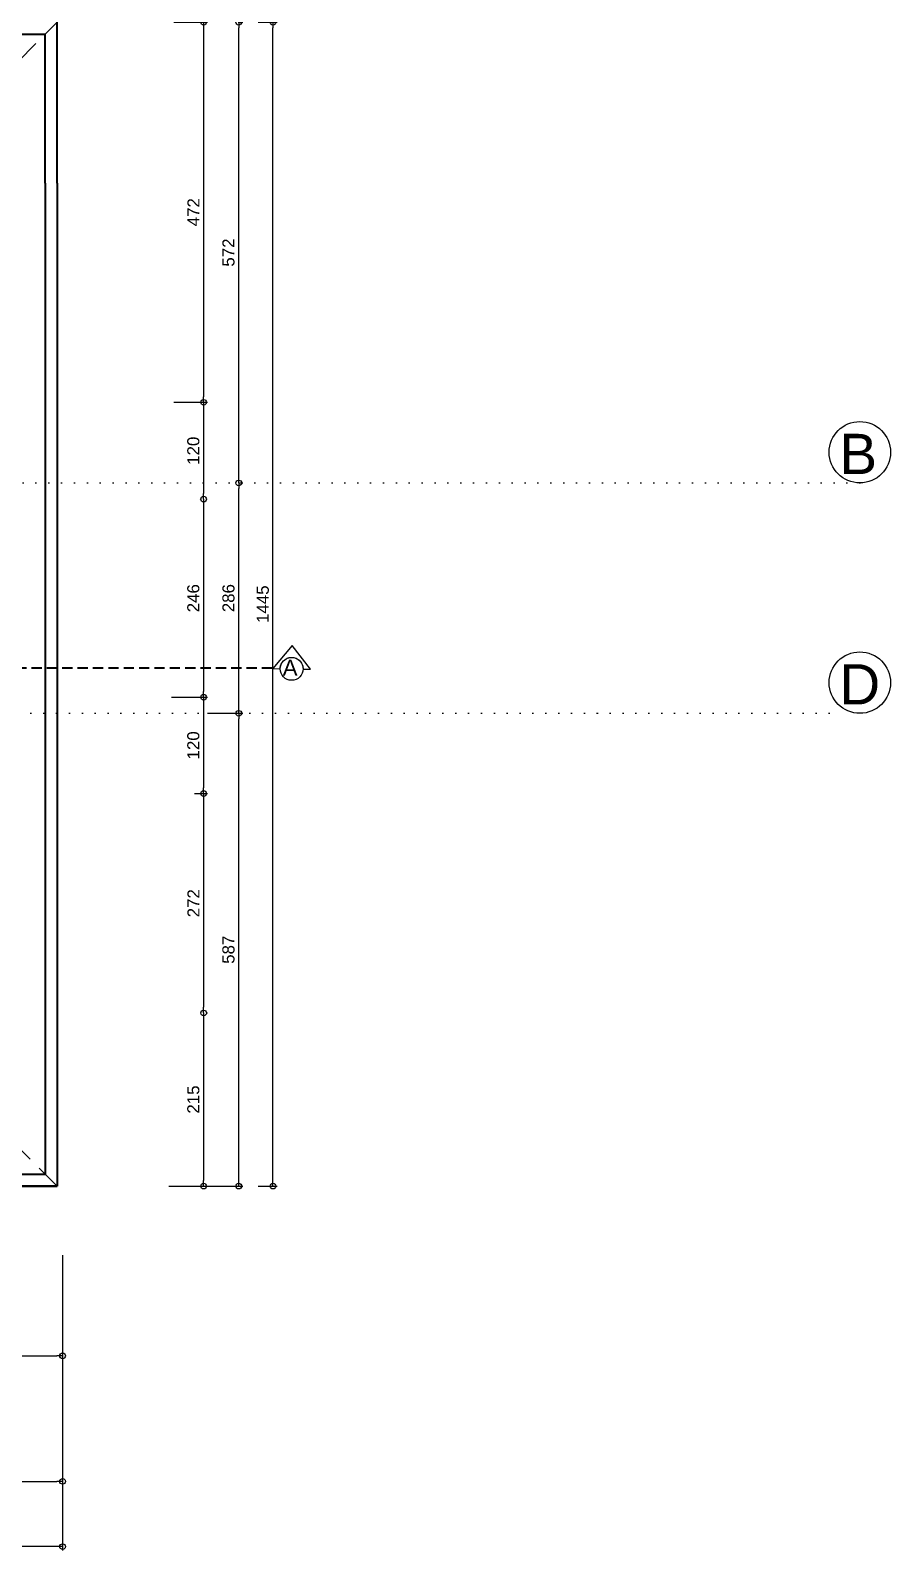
# Model space of a CAD drawing. Header units: millimetres. Extents: x 768 to 14077, y 324 to 18132.
# Drawn here: x 4775 to 5843, y 9845 to 11732 of the extents above; entities that cross this region are included whole.
import ezdxf

# ---------------------------------------------------------------- set-up
doc = ezdxf.new("R2010")
doc.units = ezdxf.units.MM
for name, pattern in [('DOT2', [3.175, 0, -3.175]), ('HIDDEN', [9.525, 6.35, -3.175]), ('HIDDENX2', [19.05, 12.7, -6.35])]:
    doc.linetypes.add(name, pattern=pattern)
doc.layers.add('SEM_AKS', color=161, linetype='Continuous')
for name, color, linetype, lineweight in [('SEM_DUVAR1', 136, 'Continuous', 40), ('SEM_hidden', 8, 'HIDDEN', 13), ('SEM_KESİK1', 254, 'HIDDENX2', 40)]:
    doc.layers.add(name, color=color, linetype=linetype, lineweight=lineweight)
doc.styles.add('SEM_YAZI', font='arial.ttf')
doc.styles.get("Standard").update_dxf_attribs({"font": 'arial.ttf'})
doc.dimstyles.new('1-50-2', dxfattribs={"dimtxt": 15, "dimasz": 7, "dimexe": 5, "dimexo": 5, "dimgap": 5, "dimtad": 1, "dimdec": 0, "dimtxsty": 'Standard', "dimblk": 'ORIGIN', "dimcen": 5, "dimdle": 7, "dimclrd": 256, "dimclre": 256, "dimclrt": 256, "dimadec": 0, "dimazin": 0, "dimtfac": 1, "dimtdec": 0, "dimtix": 1, "dimtmove": 0, "dimatfit": 3, "dimldrblk": 'ORIGIN', "dimfxl": 1, "dimlwd": -1, "dimlwe": -1, "dimarcsym": 0})

# ---------------------------------------------------------------- blocks, each defined once
blk = doc.blocks.new('_Origin')
at = {"color": 0, "linetype": 'ByBlock', "lineweight": -2}
blk.add_line((0, 0), (-1, 0), dxfattribs=at)
blk.add_circle((0, 0), 0.5, dxfattribs=at)
blk = doc.blocks.new('*D294')
at = {"transparency": 16777216}
for p, q in [((4441.2, 10130.6), (4441.2, 10081.7)), ((4815.1, 10125.3), (4815.1, 10081.7)), ((4448.2, 10086.7), (4808.1, 10086.7))]:
    blk.add_line(p, q, dxfattribs=at)
at = {"layer": 'Defpoints', "color": 0, "transparency": 16777216}
for p in [(4441.2, 10135.6), (4815.1, 10130.3), (4815.1, 10086.7)]:
    blk.add_point(p, dxfattribs=at)
at = {"transparency": 16777216, "xscale": 7, "yscale": 7, "zscale": 7, "rotation": 180}
blk.add_blockref('_Origin', (4441.2, 10086.7), dxfattribs=at)
at = {"transparency": 16777216, "xscale": 7, "yscale": 7, "zscale": 7}
blk.add_blockref('_Origin', (4815.1, 10086.7), dxfattribs=at)
at = {"transparency": 16777216, "insert": (4628.2, 10099.4), "char_height": 15, "attachment_point": 5}
blk.add_mtext('374', dxfattribs=at)
blk = doc.blocks.new('*D295')
at = {"transparency": 16777216}
for p, q in [((1637.1, 10211.8), (1637.1, 9844.9)), ((4815.1, 10211.8), (4815.1, 9844.9)), ((4808.1, 9849.9), (1644.1, 9849.9))]:
    blk.add_line(p, q, dxfattribs=at)
at = {"layer": 'Defpoints', "color": 0, "transparency": 16777216}
for p in [(1637.1, 10216.8), (4815.1, 10216.8), (1637.1, 9849.9)]:
    blk.add_point(p, dxfattribs=at)
at = {"transparency": 16777216, "xscale": 7, "yscale": 7, "zscale": 7, "rotation": 180}
blk.add_blockref('_Origin', (1637.1, 9849.9), dxfattribs=at)
at = {"transparency": 16777216, "xscale": 7, "yscale": 7, "zscale": 7}
blk.add_blockref('_Origin', (4815.1, 9849.9), dxfattribs=at)
at = {"transparency": 16777216, "insert": (3226.1, 9862.6), "char_height": 15, "attachment_point": 5}
blk.add_mtext('3178', dxfattribs=at)
blk = doc.blocks.new('*D299')
at = {"transparency": 16777216}
for p, q in [((4815.1, 10023.4), (4815.1, 9925.9)), ((3807.5, 9970.8), (3807.5, 9925.9)), ((3814.5, 9930.9), (4808.1, 9930.9))]:
    blk.add_line(p, q, dxfattribs=at)
at = {"layer": 'Defpoints', "color": 0, "transparency": 16777216}
for p in [(4815.1, 10028.4), (3807.5, 9975.8), (4815.1, 9930.9)]:
    blk.add_point(p, dxfattribs=at)
at = {"transparency": 16777216, "xscale": 7, "yscale": 7, "zscale": 7, "rotation": 180}
blk.add_blockref('_Origin', (3807.5, 9930.9), dxfattribs=at)
at = {"transparency": 16777216, "xscale": 7, "yscale": 7, "zscale": 7}
blk.add_blockref('_Origin', (4815.1, 9930.9), dxfattribs=at)
at = {"transparency": 16777216, "insert": (4311.3, 9943.5), "char_height": 15, "attachment_point": 5}
blk.add_mtext('1008', dxfattribs=at)
blk = doc.blocks.new('*D300')
at = {"transparency": 16777216}
for p, q in [((4953.3, 11742.4), (4995.1, 11742.4)), ((4990.1, 11735.4), (4990.1, 11277.5)), ((4953.3, 11270.5), (4995.1, 11270.5))]:
    blk.add_line(p, q, dxfattribs=at)
at = {"layer": 'Defpoints', "color": 0, "transparency": 16777216}
for p in [(4948.3, 11742.4), (4948.3, 11270.5), (4990.1, 11270.5)]:
    blk.add_point(p, dxfattribs=at)
at = {"transparency": 16777216, "xscale": 7, "yscale": 7, "zscale": 7}
for p, rotation in [((4990.1, 11742.4), 90), ((4990.1, 11270.5), 270)]:
    blk.add_blockref('_Origin', p, dxfattribs=dict(at, rotation=rotation))
at = {"transparency": 16777216, "insert": (4977.5, 11506.5), "char_height": 15, "attachment_point": 5, "rotation": 90}
blk.add_mtext('472', dxfattribs=at)
blk = doc.blocks.new('*D301')
at = {"transparency": 16777216}
for p, q in [((4953.3, 11270.5), (4995.1, 11270.5)), ((4990.1, 11263.5), (4990.1, 11157.3)), ((4985.1, 11150.3), (4985.1, 11150.3))]:
    blk.add_line(p, q, dxfattribs=at)
at = {"layer": 'Defpoints', "color": 0, "transparency": 16777216}
for p in [(4948.3, 11270.5), (4990.1, 11150.3), (4990.1, 11150.3)]:
    blk.add_point(p, dxfattribs=at)
at = {"transparency": 16777216, "xscale": 7, "yscale": 7, "zscale": 7}
for p, rotation in [((4990.1, 11270.5), 90), ((4990.1, 11150.3), 270)]:
    blk.add_blockref('_Origin', p, dxfattribs=dict(at, rotation=rotation))
at = {"transparency": 16777216, "insert": (4977.4, 11210.4), "char_height": 15, "attachment_point": 5, "rotation": 90}
blk.add_mtext('120', dxfattribs=at)
blk = doc.blocks.new('*D302')
at = {"transparency": 16777216}
for p, q in [((4985.1, 11150.3), (4985.1, 11150.3)), ((4990.1, 11143.3), (4990.1, 10911.4)), ((4950.1, 10904.4), (4995.1, 10904.4))]:
    blk.add_line(p, q, dxfattribs=at)
at = {"layer": 'Defpoints', "color": 0, "transparency": 16777216}
for p in [(4990.1, 11150.3), (4945.1, 10904.4), (4990.1, 10904.4)]:
    blk.add_point(p, dxfattribs=at)
at = {"transparency": 16777216, "xscale": 7, "yscale": 7, "zscale": 7}
for p, rotation in [((4990.1, 11150.3), 90), ((4990.1, 10904.4), 270)]:
    blk.add_blockref('_Origin', p, dxfattribs=dict(at, rotation=rotation))
at = {"transparency": 16777216, "insert": (4977.4, 11027.3), "char_height": 15, "attachment_point": 5, "rotation": 90}
blk.add_mtext('246', dxfattribs=at)
blk = doc.blocks.new('*D303')
at = {"transparency": 16777216}
for p, q in [((4950.1, 10904.4), (4995.1, 10904.4)), ((4990.1, 10897.4), (4990.1, 10791.8)), ((4978.8, 10784.8), (4995.1, 10784.8))]:
    blk.add_line(p, q, dxfattribs=at)
at = {"layer": 'Defpoints', "color": 0, "transparency": 16777216}
for p in [(4945.1, 10904.4), (4973.8, 10784.8), (4990.1, 10784.8)]:
    blk.add_point(p, dxfattribs=at)
at = {"transparency": 16777216, "xscale": 7, "yscale": 7, "zscale": 7}
for p, rotation in [((4990.1, 10904.4), 90), ((4990.1, 10784.8), 270)]:
    blk.add_blockref('_Origin', p, dxfattribs=dict(at, rotation=rotation))
at = {"transparency": 16777216, "insert": (4977.4, 10844.6), "char_height": 15, "attachment_point": 5, "rotation": 90}
blk.add_mtext('120', dxfattribs=at)
blk = doc.blocks.new('*D304')
at = {"transparency": 16777216}
for p, q in [((4978.8, 10784.8), (4995.1, 10784.8)), ((4990.1, 10777.8), (4990.1, 10519.4)), ((4993.1, 10512.4), (4995.1, 10512.4))]:
    blk.add_line(p, q, dxfattribs=at)
at = {"layer": 'Defpoints', "color": 0, "transparency": 16777216}
for p in [(4973.8, 10784.8), (4988.1, 10512.4), (4990.1, 10512.4)]:
    blk.add_point(p, dxfattribs=at)
at = {"transparency": 16777216, "xscale": 7, "yscale": 7, "zscale": 7}
for p, rotation in [((4990.1, 10784.8), 90), ((4990.1, 10512.4), 270)]:
    blk.add_blockref('_Origin', p, dxfattribs=dict(at, rotation=rotation))
at = {"transparency": 16777216, "insert": (4977.5, 10648.6), "char_height": 15, "attachment_point": 5, "rotation": 90}
blk.add_mtext('272', dxfattribs=at)
blk = doc.blocks.new('*D305')
at = {"transparency": 16777216}
for p, q in [((4993.1, 10512.4), (4995.1, 10512.4)), ((4990.1, 10505.4), (4990.1, 10304.4)), ((4946.8, 10297.4), (4995.1, 10297.4))]:
    blk.add_line(p, q, dxfattribs=at)
at = {"layer": 'Defpoints', "color": 0, "transparency": 16777216}
for p in [(4988.1, 10512.4), (4941.8, 10297.4), (4990.1, 10297.4)]:
    blk.add_point(p, dxfattribs=at)
at = {"transparency": 16777216, "xscale": 7, "yscale": 7, "zscale": 7}
for p, rotation in [((4990.1, 10512.4), 90), ((4990.1, 10297.4), 270)]:
    blk.add_blockref('_Origin', p, dxfattribs=dict(at, rotation=rotation))
at = {"transparency": 16777216, "insert": (4977.4, 10404.9), "char_height": 15, "attachment_point": 5, "rotation": 90}
blk.add_mtext('215', dxfattribs=at)
blk = doc.blocks.new('*D306')
at = {"transparency": 16777216}
for p, q in [((4995.1, 10884.4), (5038.7, 10884.4)), ((5033.7, 10304.4), (5033.7, 10877.4)), ((4995.1, 10297.4), (5038.7, 10297.4))]:
    blk.add_line(p, q, dxfattribs=at)
at = {"layer": 'Defpoints', "color": 0, "transparency": 16777216}
for p in [(4990.1, 10884.4), (5033.7, 10884.4), (4990.1, 10297.4)]:
    blk.add_point(p, dxfattribs=at)
at = {"transparency": 16777216, "xscale": 7, "yscale": 7, "zscale": 7}
for p, rotation in [((5033.7, 10884.4), 90), ((5033.7, 10297.4), 270)]:
    blk.add_blockref('_Origin', p, dxfattribs=dict(at, rotation=rotation))
at = {"transparency": 16777216, "insert": (5021, 10590.9), "char_height": 15, "attachment_point": 5, "rotation": 90}
blk.add_mtext('587', dxfattribs=at)
blk = doc.blocks.new('*D307')
at = {"transparency": 16777216}
for p, q in [((5057.6, 11742.4), (5081.2, 11742.4)), ((5076.2, 10304.4), (5076.2, 11735.4)), ((5057.6, 10297.4), (5081.2, 10297.4))]:
    blk.add_line(p, q, dxfattribs=at)
at = {"layer": 'Defpoints', "color": 0, "transparency": 16777216}
for p in [(5052.6, 11742.4), (5076.2, 11742.4), (5052.6, 10297.4)]:
    blk.add_point(p, dxfattribs=at)
at = {"transparency": 16777216, "xscale": 7, "yscale": 7, "zscale": 7}
for p, rotation in [((5076.2, 11742.4), 90), ((5076.2, 10297.4), 270)]:
    blk.add_blockref('_Origin', p, dxfattribs=dict(at, rotation=rotation))
at = {"transparency": 16777216, "insert": (5063.6, 11019.9), "char_height": 15, "attachment_point": 5, "rotation": 90}
blk.add_mtext('1445', dxfattribs=at)
blk = doc.blocks.new('*D308')
at = {"transparency": 16777216}
for p, q in [((5033.7, 10891.4), (5033.7, 11163.4)), ((5035.2, 11170.4), (5038.7, 11170.4)), ((4995.1, 10884.4), (5038.7, 10884.4))]:
    blk.add_line(p, q, dxfattribs=at)
at = {"layer": 'Defpoints', "color": 0, "transparency": 16777216}
for p in [(5030.2, 11170.4), (5033.7, 11170.4), (4990.1, 10884.4)]:
    blk.add_point(p, dxfattribs=at)
at = {"transparency": 16777216, "xscale": 7, "yscale": 7, "zscale": 7}
for p, rotation in [((5033.7, 11170.4), 90), ((5033.7, 10884.4), 270)]:
    blk.add_blockref('_Origin', p, dxfattribs=dict(at, rotation=rotation))
at = {"transparency": 16777216, "insert": (5021, 11027.4), "char_height": 15, "attachment_point": 5, "rotation": 90}
blk.add_mtext('286', dxfattribs=at)
blk = doc.blocks.new('*D309')
at = {"transparency": 16777216}
for p, q in [((5032.9, 11742.4), (5038.7, 11742.4)), ((5033.7, 11177.4), (5033.7, 11735.4)), ((5035.2, 11170.4), (5038.7, 11170.4))]:
    blk.add_line(p, q, dxfattribs=at)
at = {"layer": 'Defpoints', "color": 0, "transparency": 16777216}
for p in [(5027.9, 11742.4), (5033.7, 11742.4), (5030.2, 11170.4)]:
    blk.add_point(p, dxfattribs=at)
at = {"transparency": 16777216, "xscale": 7, "yscale": 7, "zscale": 7}
for p, rotation in [((5033.7, 11742.4), 90), ((5033.7, 11170.4), 270)]:
    blk.add_blockref('_Origin', p, dxfattribs=dict(at, rotation=rotation))
at = {"transparency": 16777216, "insert": (5021, 11456.4), "char_height": 15, "attachment_point": 5, "rotation": 90}
blk.add_mtext('572', dxfattribs=at)

msp = doc.modelspace()

# ---------------------------------------------------------------- linework, layer by layer
at = {"layer": 'SEM_AKS', "linetype": 'DOT2', "ltscale": 5}
for p, q in [((5804.4, 11170.4), (1043, 11170.4)), ((5766.2, 10884.4), (1124.1, 10884.4))]:
    msp.add_line(p, q, dxfattribs=at)
at = {"layer": 'SEM_AKS', "ltscale": 5}
for centre in [(5804.4, 11208.5), (5804.4, 10922.5)]:
    msp.add_circle(centre, 38.1, dxfattribs=at)
at = {"layer": 'SEM_DUVAR1'}
for p, q in [((4808.4, 11542.4), (4808.4, 11742.4)), ((4662.4, 11727.4), (4793.4, 11727.4)), ((4793.4, 11542.4), (4793.4, 11727.4)), ((4793.4, 11542.4), (4793.4, 10312.4)), ((4808.4, 11542.4), (4808.4, 10297.4)), ((4697.4, 10312.4), (4793.4, 10312.4)), ((4808.4, 10297.4), (4434.4, 10297.4)), ((4712.4, 10297.4), (4808.4, 10297.4))]:
    msp.add_line(p, q, dxfattribs=at)
at = {"layer": 'SEM_hidden', "ltscale": 5}
for p, q in [((4085.9, 11019.9), (4808.4, 11742.4)), ((4808.4, 10297.4), (4085.9, 11019.9))]:
    msp.add_line(p, q, dxfattribs=at)
at = {"layer": 'SEM_KESİK1'}
msp.add_line((5075.1, 10940.3), (928, 10940.3), dxfattribs=at)
at = {"layer": 'SEM_KESİK1', "linetype": 'ByBlock', "lineweight": 30, "ltscale": 0.1}
msp.add_lwpolyline([(5085.1, 10939.8, -1.000319), (5113.5, 10939.4), (5122.8, 10939.3), (5099.8, 10968.5), (5075.9, 10940)], format="xyb", close=True, dxfattribs=at)
msp.add_circle((5099.3, 10939.6), 14.2, dxfattribs=at)

# ---------------------------------------------------------------- texts
at = {"layer": 'SEM_AKS', "linetype": 'DOT2', "ltscale": 5}
for s, p in [('B', (5779.2, 11181.4)), ('D', (5779.2, 10895.4))]:
    msp.add_text(s, height=50, dxfattribs=at).set_placement(p)
at = {"layer": 'SEM_KESİK1', "linetype": 'ByBlock', "lineweight": 30, "ltscale": 0.1, "insert": (5106.7, 10931.1), "char_height": 19.8, "width": 7.91, "attachment_point": 9, "style": 'SEM_YAZI'}
msp.add_mtext('A', dxfattribs=at)

# ---------------------------------------------------------------- dimensions: what is measured, and where the dimension line sits
for base, p1, p2, picture, middle in [((4990.1, 11270.5), (4948.3, 11742.4), (4948.3, 11270.5), '*D300', (4977.5, 11506.5)), ((5076.2, 11742.4), (5052.6, 10297.4), (5052.6, 11742.4), '*D307', (5063.6, 11019.9)), ((5033.7, 10884.4), (4990.1, 10297.4), (4990.1, 10884.4), '*D306', (5021, 10590.9))]:
    dim = msp.add_linear_dim(base=base, p1=p1, p2=p2, angle=90, dimstyle='1-50-2')
    dim.commit()
    dim.dimension.update_dxf_attribs({"geometry": picture, "text_midpoint": middle})
for base, p1, p2, picture, middle in [((5033.7, 11742.4), (5030.2, 11170.4), (5027.9, 11742.4), '*D309', (5021, 11456.4)), ((4990.1, 11150.3), (4948.3, 11270.5), (4990.1, 11150.3), '*D301', (4977.4, 11210.4)), ((5033.7, 11170.4), (4990.1, 10884.4), (5030.2, 11170.4), '*D308', (5021, 11027.4)), ((4990.1, 10904.4), (4990.1, 11150.3), (4945.1, 10904.4), '*D302', (4977.4, 11027.3)), ((4990.1, 10784.8), (4945.1, 10904.4), (4973.8, 10784.8), '*D303', (4977.4, 10844.6)), ((4990.1, 10512.4), (4973.8, 10784.8), (4988.1, 10512.4), '*D304', (4977.5, 10648.6)), ((4990.1, 10297.4), (4988.1, 10512.4), (4941.8, 10297.4), '*D305', (4977.4, 10404.9))]:
    dim = msp.add_linear_dim(base=base, p1=p1, p2=p2, angle=90, dimstyle='1-50-2', override={"dimtmove": 1})
    dim.commit()
    dim.dimension.update_dxf_attribs({"geometry": picture, "text_midpoint": middle})
dim = msp.add_linear_dim(base=(1637.1, 9849.9), p1=(4815.1, 10216.8), p2=(1637.1, 10216.8), dimstyle='1-50-2')
dim.commit()
dim.dimension.update_dxf_attribs({"geometry": '*D295', "text_midpoint": (3226.1, 9862.6)})
for base, p1, p2, picture, middle in [((4815.1, 10086.7), (4441.2, 10135.6), (4815.1, 10130.3), '*D294', (4628.2, 10099.4)), ((4815.1, 9930.9), (3807.5, 9975.8), (4815.1, 10028.4), '*D299', (4311.3, 9943.5))]:
    dim = msp.add_linear_dim(base=base, p1=p1, p2=p2, dimstyle='1-50-2', override={"dimtmove": 1})
    dim.commit()
    dim.dimension.update_dxf_attribs({"geometry": picture, "text_midpoint": middle})

doc.saveas('drawing.dxf')
